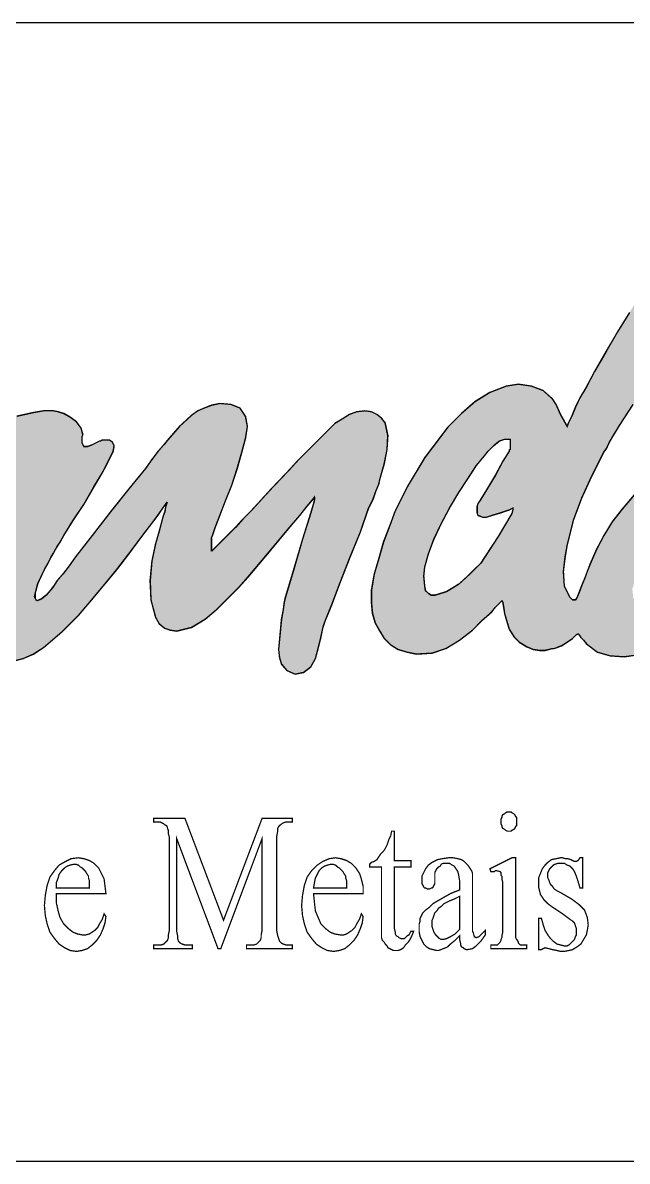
# Model space of a CAD drawing. Extents: x -15779 to -11579, y -7432 to -1492.
# Drawn here: x -14256.9 to -14058, y -6707.4 to -6332.4 of the extents above; entities that cross this region are included whole.
import ezdxf

# ---------------------------------------------------------------- set-up
doc = ezdxf.new("R2010")
doc.units = 0
doc.header["$LTSCALE"] = 40
doc.header["$MEASUREMENT"] = 0
doc.layers.get('0').update_dxf_attribs({"linetype": 'CONTINUOUS'})
doc.layers.add('CAMADA_1', color=7, linetype='CONTINUOUS')
doc.layers.add('FINA', color=7, linetype='CONTINUOUS')

msp = doc.modelspace()

# ---------------------------------------------------------------- hatches: boundary and pattern name
at = {"linetype": 'CONTINUOUS'}
h = msp.add_hatch(color=5, dxfattribs=at)
h.paths.add_polyline_path([(-13944.44, -6496.216), (-13938.091, -6490.472), (-13935.975, -6488.658), (-13933.254, -6486.844), (-13930.533, -6485.03), (-13928.719, -6484.123), (-13925.394, -6482.611), (-13921.765, -6481.1), (-13918.742, -6479.588), (-13917.231, -6478.681), (-13915.719, -6476.867), (-13914.208, -6473.844), (-13913.603, -6470.82), (-13913.905, -6468.1), (-13915.114, -6466.891), (-13916.928, -6466.286), (-13919.045, -6465.983), (-13921.161, -6466.286), (-13925.394, -6467.797), (-13928.417, -6469.007), (-13930.836, -6470.216), (-13933.859, -6471.727), (-13936.58, -6473.239), (-13938.998, -6475.053), (-13939.906, -6475.96), (-13940.51, -6476.565), (-13941.114, -6477.17), (-13941.417, -6477.472), (-13941.114, -6465.379), (-13941.114, -6465.077), (-13941.114, -6464.471), (-13941.114, -6464.169), (-13941.114, -6463.565), (-13941.719, -6461.449), (-13943.231, -6460.24), (-13945.347, -6459.634), (-13947.766, -6459.332), (-13948.672, -6459.332), (-13949.58, -6459.332), (-13950.486, -6459.332), (-13951.393, -6459.634), (-13952.301, -6460.542), (-13962.277, -6471.727), (-13972.556, -6482.913), (-13982.533, -6494.403), (-13992.812, -6505.89), (-13995.23, -6508.611), (-13995.944, -6509.39), (-14001.798, -6533.396), (-14000.672, -6532.495), (-13996.44, -6528.867), (-13993.719, -6526.146), (-13991.602, -6524.029), (-13988.882, -6520.704), (-13985.556, -6517.076), (-13982.231, -6513.448), (-13979.208, -6509.519), (-13976.486, -6506.495), (-13974.37, -6504.379), (-13973.463, -6503.17), (-13972.859, -6502.867), (-13972.254, -6502.262), (-13971.952, -6501.96), (-13971.649, -6501.96), (-13971.952, -6502.867), (-13972.859, -6504.984), (-13974.068, -6508.007), (-13975.277, -6511.332), (-13977.091, -6516.169), (-13979.208, -6523.123), (-13980.719, -6530.379), (-13981.323, -6536.425), (-13981.022, -6537.634), (-13980.114, -6538.542), (-13979.208, -6539.145), (-13977.696, -6539.751), (-13975.58, -6540.355), (-13973.161, -6540.658), (-13970.743, -6540.355), (-13968.323, -6539.751), (-13967.416, -6539.448), (-13967.115, -6539.145), (-13966.51, -6538.542), (-13966.207, -6537.937), (-13965.603, -6536.425), (-13964.998, -6534.309), (-13963.789, -6531.588), (-13962.882, -6528.565), (-13960.765, -6522.518), (-13958.65, -6517.379), (-13954.719, -6509.519), (-13949.882, -6502.565)])
h.paths.add_polyline_path([(-14005.207, -6506.193), (-14003.09, -6501.96), (-14000.672, -6496.82), (-13997.952, -6491.681), (-13995.533, -6486.844), (-13993.416, -6482.611), (-13991.905, -6479.588), (-13991.3, -6478.076), (-13990.998, -6475.658), (-13991.3, -6473.844), (-13992.51, -6472.634), (-13995.23, -6472.634), (-13996.742, -6472.937), (-13998.556, -6473.542), (-14000.067, -6473.844), (-14000.672, -6474.147), (-13999.463, -6466.891), (-13999.161, -6465.681), (-13999.463, -6464.169), (-14000.37, -6462.658), (-14001.579, -6461.449), (-14002.789, -6460.844), (-14004.905, -6460.24), (-14007.021, -6460.542), (-14009.137, -6460.844), (-14011.556, -6461.449), (-14013.37, -6461.751), (-14015.184, -6461.751), (-14016.998, -6461.751), (-14018.51, -6462.054), (-14025.765, -6464.471), (-14033.021, -6468.402), (-14039.672, -6472.937), (-14045.417, -6477.472), (-14052.974, -6484.727), (-14059.625, -6492.588), (-14062.951, -6496.82), (-14065.672, -6501.356), (-14068.091, -6505.89), (-14070.207, -6510.727), (-14071.114, -6513.146), (-14072.02, -6515.564), (-14072.928, -6517.681), (-14073.835, -6520.1), (-14074.44, -6521.612), (-14075.044, -6522.518), (-14075.951, -6522.518), (-14076.859, -6521.612), (-14078.672, -6517.983), (-14078.974, -6513.146), (-14078.369, -6508.309), (-14077.765, -6504.681), (-14075.649, -6496.216), (-14072.928, -6488.96), (-14069.603, -6481.704), (-14065.672, -6473.844), (-14064.765, -6472.634), (-14063.858, -6470.519), (-14062.347, -6468.1), (-14060.533, -6465.077), (-14055.998, -6458.123), (-14051.161, -6449.961), (-14039.974, -6432.123), (-14029.695, -6415.495), (-14029.393, -6415.193), (-14029.393, -6414.892), (-14029.393, -6414.588), (-14029.091, -6413.984), (-14029.393, -6411.868), (-14029.695, -6410.053), (-14030.904, -6408.542), (-14032.417, -6406.728), (-14034.23, -6405.519), (-14036.044, -6404.612), (-14037.858, -6404.612), (-14039.974, -6405.216), (-14043.3, -6407.635), (-14046.625, -6411.262), (-14046.928, -6411.868), (-14046.928, -6412.17), (-14047.231, -6412.775), (-14047.532, -6413.077), (-14048.137, -6413.682), (-14048.742, -6414.588), (-14049.346, -6415.193), (-14049.951, -6415.798), (-14050.556, -6416.705), (-14051.463, -6417.914), (-14052.37, -6419.728), (-14053.881, -6422.146), (-14057.207, -6427.891), (-14061.137, -6434.239), (-14065.067, -6440.891), (-14068.695, -6447.239), (-14071.416, -6452.379), (-14073.532, -6456.007), (-14075.044, -6459.03), (-14076.253, -6462.054), (-14077.463, -6464.471), (-14077.765, -6465.379), (-14078.369, -6464.169), (-14079.882, -6461.449), (-14081.393, -6458.123), (-14082.602, -6456.309), (-14085.626, -6453.588), (-14089.556, -6452.076), (-14093.789, -6451.472), (-14097.718, -6452.076), (-14103.16, -6454.193), (-14107.997, -6457.217), (-14112.533, -6461.146), (-14117.067, -6465.681), (-14124.625, -6475.658), (-14130.369, -6485.332), (-14132.184, -6488.96), (-14134.3, -6493.193), (-14136.114, -6498.03), (-14138.23, -6503.472), (-14139.741, -6508.913), (-14141.254, -6514.053), (-14142.16, -6519.192), (-14142.16, -6523.728), (-14141.858, -6527.052), (-14140.951, -6530.076), (-14139.439, -6532.797), (-14137.927, -6535.216), (-14135.811, -6537.332), (-14133.392, -6538.844), (-14130.369, -6539.751), (-14127.346, -6540.355), (-14122.207, -6540.053), (-14117.672, -6538.542), (-14113.137, -6535.82), (-14108.904, -6532.495), (-14105.881, -6529.472), (-14102.555, -6526.449), (-14101.346, -6524.937), (-14100.136, -6523.728), (-14099.532, -6523.123), (-14099.23, -6522.82), (-14098.927, -6523.425), (-14098.626, -6525.239), (-14098.323, -6527.052), (-14097.718, -6529.169), (-14096.812, -6532.192), (-14095.299, -6534.611), (-14093.486, -6536.425), (-14091.067, -6537.937), (-14088.951, -6538.844), (-14086.835, -6539.145), (-14085.021, -6539.145), (-14082.602, -6538.542), (-14081.997, -6538.542), (-14081.091, -6538.239), (-14080.486, -6537.937), (-14079.579, -6537.634), (-14077.765, -6536.425), (-14075.951, -6535.216), (-14074.742, -6534.006), (-14074.137, -6533.705), (-14073.835, -6534.006), (-14073.23, -6534.913), (-14072.323, -6535.82), (-14071.416, -6537.03), (-14067.789, -6539.751), (-14063.556, -6540.96), (-14059.021, -6541.262), (-14054.486, -6540.658), (-14045.417, -6537.332), (-14037.858, -6532.495), (-14036.347, -6531.285), (-14034.835, -6529.774), (-14033.626, -6528.262), (-14032.417, -6527.052), (-14030.602, -6524.937), (-14028.788, -6522.518), (-14027.278, -6520.1), (-14025.765, -6518.285), (-14025.161, -6517.681), (-14024.556, -6517.379), (-14024.254, -6517.076), (-14024.254, -6517.681), (-14024.556, -6520.1), (-14024.858, -6523.123), (-14025.161, -6526.146), (-14025.161, -6529.774), (-14024.254, -6533.402), (-14022.742, -6536.728), (-14020.324, -6539.448), (-14017.3, -6540.658), (-14014.277, -6540.658), (-14011.254, -6540.053), (-14008.533, -6538.542), (-14005.207, -6536.122), (-14001.798, -6533.396), (-13995.944, -6509.39), (-13998.556, -6512.239), (-14001.881, -6515.564), (-14004.905, -6518.285), (-14006.417, -6518.891), (-14007.323, -6519.192), (-14008.231, -6518.588), (-14008.835, -6517.076), (-14008.835, -6515.564), (-14008.231, -6513.448), (-14007.626, -6511.332), (-14006.719, -6509.519)])
h.paths.add_polyline_path([(-14026.672, -6497.123), (-14030.904, -6502.565), (-14036.347, -6508.913), (-14042.091, -6514.96), (-14048.137, -6520.1), (-14049.951, -6521.309), (-14052.067, -6522.518), (-14054.184, -6523.123), (-14055.998, -6521.914), (-14056.3, -6518.891), (-14055.09, -6515.262), (-14053.579, -6511.635), (-14052.37, -6509.519), (-14047.834, -6502.565), (-14042.997, -6496.82), (-14037.858, -6491.077), (-14031.812, -6484.727), (-14029.998, -6483.216), (-14027.881, -6481.402), (-14025.765, -6479.89), (-14023.649, -6478.984), (-14023.044, -6478.681), (-14022.742, -6478.681), (-14022.137, -6478.681), (-14021.834, -6478.984), (-14021.533, -6479.286), (-14020.928, -6480.495), (-14020.605, -6481.462), (-14020.928, -6485.332), (-14022.742, -6489.867), (-14024.858, -6493.797)], flags=16)
h.paths.add_polyline_path([(-14095.602, -6492.891), (-14095.904, -6494.1), (-14100.44, -6501.657), (-14106.183, -6510.425), (-14109.811, -6514.053), (-14113.439, -6517.379), (-14117.37, -6519.797), (-14121.299, -6521.006), (-14122.509, -6521.006), (-14123.416, -6520.402), (-14124.323, -6519.495), (-14124.625, -6517.983), (-14124.928, -6514.658), (-14124.625, -6511.635), (-14123.416, -6507.402), (-14121.602, -6502.565), (-14119.183, -6497.426), (-14116.462, -6492.286), (-14113.439, -6487.146), (-14110.416, -6482.611), (-14107.695, -6478.379), (-14104.974, -6475.053), (-14103.765, -6473.542), (-14101.95, -6471.727), (-14100.136, -6470.216), (-14098.323, -6469.611), (-14097.718, -6469.611), (-14097.113, -6469.611), (-14096.812, -6469.611), (-14096.509, -6469.611), (-14096.509, -6469.914), (-14096.509, -6470.519), (-14096.509, -6471.123), (-14096.509, -6472.03), (-14096.509, -6472.333), (-14096.509, -6472.937), (-14096.812, -6473.239), (-14096.812, -6473.542), (-14098.927, -6476.867), (-14101.346, -6481.402), (-14104.067, -6485.937), (-14106.486, -6489.867), (-14107.09, -6490.774), (-14107.392, -6491.681), (-14107.392, -6492.588), (-14107.392, -6493.797), (-14107.09, -6494.704), (-14106.183, -6495.006), (-14105.579, -6495.309), (-14104.369, -6495.309), (-14102.555, -6494.704), (-14099.532, -6493.797), (-14096.812, -6492.891), (-14095.602, -6492.286)], flags=16)
h = msp.add_hatch(color=5, dxfattribs=at)
h.paths.add_polyline_path([(-14227.113, -6473.542), (-14226.81, -6471.727), (-14227.415, -6470.519), (-14228.323, -6469.914), (-14230.741, -6469.914), (-14231.346, -6470.216), (-14231.647, -6470.216), (-14234.066, -6471.425), (-14235.578, -6472.03), (-14236.787, -6472.03), (-14237.392, -6470.82), (-14237.392, -6470.216), (-14237.392, -6469.611), (-14237.392, -6468.704), (-14237.089, -6468.1), (-14237.695, -6465.983), (-14239.206, -6463.867), (-14241.322, -6462.356), (-14243.438, -6461.146), (-14245.253, -6460.542), (-14246.765, -6460.24), (-14248.578, -6460.24), (-14250.09, -6460.24), (-14253.415, -6460.844), (-14258.858, -6462.054), (-14264.904, -6463.565), (-14270.648, -6464.774), (-14272.764, -6465.077), (-14275.485, -6465.681), (-14278.508, -6465.983), (-14281.229, -6465.983), (-14288.485, -6465.983), (-14296.042, -6465.983), (-14299.369, -6465.983), (-14302.089, -6465.983), (-14303.903, -6465.983), (-14304.508, -6465.983), (-14304.206, -6465.379), (-14303.601, -6463.565), (-14302.996, -6461.146), (-14301.787, -6458.728), (-14300.275, -6455.704), (-14297.857, -6450.867), (-14294.833, -6445.426), (-14292.113, -6440.588), (-14290.601, -6437.565), (-14288.787, -6434.239), (-14287.276, -6430.914), (-14285.764, -6427.588), (-14284.554, -6424.868), (-14284.554, -6422.752), (-14285.764, -6421.542), (-14288.485, -6420.635), (-14290.904, -6420.332), (-14295.136, -6420.332), (-14297.252, -6420.332), (-14299.369, -6420.332), (-14300.578, -6420.635), (-14301.485, -6420.635), (-14303.601, -6421.542), (-14305.112, -6423.355), (-14306.624, -6425.472), (-14308.135, -6428.495), (-14310.252, -6433.031), (-14312.973, -6438.774), (-14315.996, -6445.123), (-14318.717, -6451.472), (-14321.438, -6457.519), (-14323.554, -6462.356), (-14324.461, -6464.169), (-14325.066, -6465.681), (-14325.67, -6466.588), (-14325.67, -6466.891), (-14326.276, -6466.891), (-14327.787, -6466.891), (-14329.903, -6467.193), (-14332.624, -6467.193), (-14338.973, -6467.797), (-14345.019, -6468.1), (-14348.95, -6468.704), (-14354.693, -6469.611), (-14357.716, -6470.216), (-14360.438, -6470.82), (-14362.555, -6471.123), (-14363.764, -6471.727), (-14364.67, -6472.937), (-14364.972, -6475.053), (-14364.67, -6477.472), (-14364.368, -6479.588), (-14362.857, -6482.913), (-14361.043, -6486.844), (-14358.322, -6489.867), (-14355.299, -6491.681), (-14353.787, -6491.681), (-14353.182, -6491.379), (-14352.276, -6490.774), (-14349.554, -6488.356), (-14347.438, -6486.24), (-14345.926, -6485.03), (-14343.508, -6484.123), (-14341.392, -6483.821), (-14338.973, -6483.518), (-14336.857, -6483.518), (-14334.74, -6483.518), (-14333.786, -6484.155), (-14334.74, -6486.541), (-14335.949, -6489.263), (-14337.461, -6492.286), (-14340.786, -6499.844), (-14344.415, -6508.611), (-14346.229, -6513.146), (-14347.74, -6517.983), (-14348.647, -6519.797), (-14348.95, -6521.309), (-14349.554, -6522.518), (-14349.554, -6522.82), (-14351.066, -6521.309), (-14351.066, -6520.704), (-14351.368, -6520.402), (-14352.276, -6519.495), (-14353.787, -6518.285), (-14355.299, -6517.681), (-14356.81, -6518.285), (-14357.414, -6519.192), (-14358.019, -6520.402), (-14358.322, -6521.309), (-14358.322, -6522.216), (-14358.926, -6527.658), (-14359.229, -6534.006), (-14358.926, -6540.355), (-14358.019, -6545.192), (-14357.112, -6547.309), (-14355.601, -6548.518), (-14353.787, -6548.821), (-14351.368, -6548.821), (-14349.554, -6548.518), (-14348.042, -6547.913), (-14346.833, -6547.007), (-14345.623, -6545.495), (-14343.206, -6541.867), (-14340.786, -6538.239), (-14338.67, -6534.309), (-14336.555, -6530.379), (-14335.346, -6528.262), (-14334.136, -6525.541), (-14332.624, -6522.216), (-14330.81, -6518.588), (-14326.879, -6510.727), (-14322.95, -6502.262), (-14319.322, -6494.403), (-14316.299, -6488.054), (-14315.089, -6485.332), (-14314.183, -6483.518), (-14313.386, -6481.529), (-14309.95, -6481.1), (-14306.322, -6480.495), (-14302.089, -6479.89), (-14296.345, -6478.984), (-14291.508, -6478.681), (-14287.88, -6478.076), (-14286.671, -6478.076), (-14287.276, -6478.681), (-14288.485, -6480.193), (-14290.601, -6482.309), (-14293.322, -6485.03), (-14299.369, -6491.379), (-14305.112, -6497.728), (-14310.554, -6504.076), (-14314.485, -6510.425), (-14316.299, -6513.448), (-14317.508, -6516.774), (-14318.415, -6520.402), (-14318.717, -6524.332), (-14318.415, -6529.169), (-14316.903, -6533.705), (-14314.183, -6537.332), (-14310.252, -6539.751), (-14306.322, -6540.96), (-14302.089, -6541.262), (-14297.857, -6540.658), (-14293.624, -6539.145), (-14285.159, -6535.216), (-14277.903, -6530.076), (-14274.88, -6527.355), (-14272.16, -6524.635), (-14270.951, -6523.728), (-14270.043, -6522.82), (-14269.438, -6522.216), (-14269.136, -6521.914), (-14269.438, -6523.123), (-14270.043, -6526.146), (-14270.648, -6529.774), (-14271.252, -6533.099), (-14271.252, -6536.728), (-14270.043, -6539.751), (-14267.624, -6541.867), (-14263.997, -6542.774), (-14260.368, -6542.774), (-14256.741, -6541.867), (-14253.415, -6540.355), (-14250.09, -6538.239), (-14244.043, -6533.099), (-14238.601, -6527.658), (-14234.974, -6523.425), (-14230.439, -6517.983), (-14225.904, -6512.542), (-14221.973, -6507.402), (-14217.741, -6501.657), (-14213.811, -6496.518), (-14211.997, -6494.1), (-14210.788, -6492.286), (-14209.339, -6490.355), (-14209.88, -6491.983), (-14210.183, -6493.495), (-14210.788, -6495.309), (-14211.997, -6499.844), (-14213.206, -6504.076), (-14214.416, -6509.821), (-14215.02, -6516.169), (-14214.717, -6522.518), (-14213.206, -6528.262), (-14211.997, -6530.379), (-14210.183, -6531.89), (-14208.369, -6532.495), (-14206.252, -6532.797), (-14201.415, -6531.588), (-14196.88, -6528.867), (-14193.253, -6525.843), (-14189.323, -6521.914), (-14185.695, -6518.285), (-14182.671, -6514.96), (-14176.323, -6507.402), (-14169.067, -6498.634), (-14165.741, -6494.704), (-14163.322, -6491.681), (-14161.508, -6489.564), (-14160.904, -6488.658), (-14160.904, -6489.564), (-14161.207, -6490.774), (-14162.113, -6493.797), (-14163.322, -6497.728), (-14164.834, -6502.565), (-14167.858, -6512.844), (-14170.578, -6521.914), (-14170.881, -6523.425), (-14171.183, -6525.843), (-14171.788, -6528.867), (-14172.09, -6532.192), (-14172.392, -6535.519), (-14172.694, -6538.844), (-14172.392, -6541.565), (-14171.788, -6543.681), (-14169.974, -6545.798), (-14167.253, -6547.007), (-14164.532, -6546.402), (-14162.113, -6544.588), (-14160.601, -6541.867), (-14159.695, -6538.542), (-14158.788, -6534.913), (-14158.184, -6531.89), (-14157.881, -6530.983), (-14157.276, -6529.169), (-14156.369, -6527.052), (-14155.16, -6524.029), (-14152.439, -6516.774), (-14149.114, -6508.309), (-14145.788, -6500.146), (-14143.068, -6492.286), (-14141.555, -6489.263), (-14140.648, -6486.541), (-14139.741, -6484.426), (-14139.439, -6482.913), (-14137.927, -6477.774), (-14137.021, -6472.937), (-14136.718, -6468.402), (-14137.625, -6464.169), (-14138.835, -6462.658), (-14140.346, -6461.449), (-14142.16, -6460.542), (-14144.277, -6460.24), (-14146.997, -6460.542), (-14149.416, -6461.449), (-14151.834, -6462.96), (-14154.253, -6464.471), (-14155.16, -6465.379), (-14156.974, -6467.193), (-14159.09, -6469.31), (-14161.207, -6471.425), (-14166.044, -6476.263), (-14169.369, -6479.89), (-14175.114, -6485.937), (-14181.462, -6492.891), (-14184.485, -6495.914), (-14186.904, -6498.634), (-14189.323, -6501.053), (-14190.834, -6502.565), (-14192.346, -6504.076), (-14193.555, -6505.286), (-14194.764, -6506.496), (-14194.764, -6503.17), (-14194.764, -6502.565), (-14194.764, -6502.262), (-14194.764, -6501.96), (-14194.462, -6501.356), (-14193.555, -6498.634), (-14192.044, -6494.704), (-14190.23, -6489.867), (-14188.113, -6484.727), (-14186.299, -6479.286), (-14184.788, -6473.844), (-14183.579, -6469.31), (-14182.974, -6465.379), (-14183.579, -6462.054), (-14185.393, -6459.332), (-14188.416, -6458.123), (-14192.044, -6457.821), (-14194.764, -6458.426), (-14197.183, -6459.332), (-14199.299, -6460.24), (-14201.415, -6461.751), (-14205.346, -6465.379), (-14209.276, -6469.914), (-14210.485, -6471.425), (-14212.299, -6473.542), (-14214.416, -6476.263), (-14216.532, -6479.286), (-14221.973, -6485.937), (-14228.02, -6493.495), (-14234.066, -6501.356), (-14239.509, -6508.309), (-14241.624, -6511.332), (-14243.741, -6514.053), (-14245.555, -6516.169), (-14247.17, -6518.591), (-14249.182, -6521.006), (-14250.694, -6522.216), (-14252.331, -6522.871), (-14253.078, -6521.381), (-14251.904, -6517.076), (-14249.788, -6512.542), (-14248.578, -6510.425), (-14247.671, -6508.611), (-14246.766, -6507.102), (-14246.159, -6505.89), (-14245.555, -6504.984), (-14244.648, -6503.472), (-14243.438, -6501.356), (-14240.415, -6496.518), (-14236.787, -6491.077), (-14233.462, -6485.332), (-14230.439, -6480.193), (-14228.323, -6475.96)])
h.paths.add_polyline_path([(-14283.95, -6495.611), (-14277.601, -6489.263), (-14269.438, -6482.309), (-14268.229, -6481.704), (-14267.322, -6481.1), (-14266.113, -6480.797), (-14264.904, -6480.495), (-14262.504, -6480.015), (-14261.275, -6481.855), (-14261.275, -6484.727), (-14261.881, -6487.146), (-14263.09, -6489.867), (-14264.601, -6492.588), (-14267.624, -6497.426), (-14269.741, -6500.751), (-14273.974, -6506.495), (-14279.415, -6512.844), (-14285.764, -6518.588), (-14292.113, -6522.518), (-14294.229, -6523.123), (-14296.345, -6523.425), (-14297.857, -6522.82), (-14298.764, -6521.006), (-14298.764, -6518.588), (-14298.159, -6516.472), (-14296.95, -6514.053), (-14295.438, -6511.635), (-14289.694, -6502.867)], flags=16)

# ---------------------------------------------------------------- linework, layer by layer
at = {"color": 5, "linetype": 'CONTINUOUS'}
for points in [[(-14057.207, -6427.891), (-14061.137, -6434.239), (-14065.067, -6440.891), (-14068.695, -6447.239), (-14071.416, -6452.379), (-14073.532, -6456.007), (-14075.044, -6459.03), (-14076.253, -6462.054), (-14077.463, -6464.471), (-14077.765, -6465.379), (-14078.369, -6464.169), (-14079.882, -6461.449), (-14081.393, -6458.123), (-14082.602, -6456.309), (-14085.626, -6453.588), (-14089.556, -6452.076), (-14093.789, -6451.472), (-14097.718, -6452.076), (-14103.16, -6454.193), (-14107.997, -6457.217), (-14112.533, -6461.146), (-14117.067, -6465.681), (-14124.625, -6475.658), (-14130.369, -6485.332), (-14132.184, -6488.96), (-14134.3, -6493.193), (-14136.114, -6498.03), (-14138.23, -6503.472), (-14139.741, -6508.913), (-14141.254, -6514.053), (-14142.16, -6519.192), (-14142.16, -6523.728), (-14141.858, -6527.052), (-14140.951, -6530.076), (-14139.439, -6532.797), (-14137.927, -6535.216), (-14135.811, -6537.332), (-14133.392, -6538.844), (-14130.369, -6539.751), (-14127.346, -6540.355), (-14122.207, -6540.053), (-14117.672, -6538.542), (-14113.137, -6535.82), (-14108.904, -6532.495), (-14105.881, -6529.472), (-14102.555, -6526.449), (-14101.346, -6524.937), (-14100.136, -6523.728), (-14099.532, -6523.123), (-14099.23, -6522.82), (-14098.927, -6523.425), (-14098.626, -6525.239), (-14098.323, -6527.052), (-14097.718, -6529.169), (-14096.812, -6532.192), (-14095.299, -6534.611), (-14093.486, -6536.425), (-14091.067, -6537.937), (-14088.951, -6538.844), (-14086.835, -6539.145), (-14085.021, -6539.145), (-14082.602, -6538.542), (-14081.997, -6538.542), (-14081.091, -6538.239), (-14080.486, -6537.937), (-14079.579, -6537.634), (-14077.765, -6536.425), (-14075.951, -6535.216), (-14074.742, -6534.006), (-14074.137, -6533.705), (-14073.835, -6534.006), (-14073.23, -6534.913), (-14072.323, -6535.82), (-14071.416, -6537.03), (-14067.789, -6539.751), (-14063.556, -6540.96), (-14059.021, -6541.262), (-14054.486, -6540.658)], [(-14260.368, -6542.774), (-14256.741, -6541.867), (-14253.415, -6540.355), (-14250.09, -6538.239), (-14244.043, -6533.099), (-14238.601, -6527.658), (-14234.974, -6523.425), (-14230.439, -6517.983), (-14225.904, -6512.542), (-14221.973, -6507.402), (-14217.741, -6501.657), (-14213.811, -6496.518), (-14211.997, -6494.1), (-14210.788, -6492.286), (-14209.339, -6490.355), (-14209.88, -6491.983), (-14210.183, -6493.495), (-14210.788, -6495.309), (-14211.997, -6499.844), (-14213.206, -6504.076), (-14214.416, -6509.821), (-14215.02, -6516.169), (-14214.717, -6522.518), (-14213.206, -6528.262), (-14211.997, -6530.379), (-14210.183, -6531.89), (-14208.369, -6532.495), (-14206.252, -6532.797), (-14201.415, -6531.588), (-14196.88, -6528.867), (-14193.253, -6525.843), (-14189.323, -6521.914), (-14185.695, -6518.285), (-14182.671, -6514.96), (-14176.323, -6507.402), (-14169.067, -6498.634), (-14165.741, -6494.704), (-14163.322, -6491.681), (-14161.508, -6489.564), (-14160.904, -6488.658), (-14160.904, -6489.564), (-14161.207, -6490.774), (-14162.113, -6493.797), (-14163.322, -6497.728), (-14164.834, -6502.565), (-14167.858, -6512.844), (-14170.578, -6521.914), (-14170.881, -6523.425), (-14171.183, -6525.843), (-14171.788, -6528.867), (-14172.09, -6532.192), (-14172.392, -6535.519), (-14172.694, -6538.844), (-14172.392, -6541.565), (-14171.788, -6543.681), (-14169.974, -6545.798), (-14167.253, -6547.007), (-14164.532, -6546.402), (-14162.113, -6544.588), (-14160.601, -6541.867), (-14159.695, -6538.542), (-14158.788, -6534.913), (-14158.184, -6531.89), (-14157.881, -6530.983), (-14157.276, -6529.169), (-14156.369, -6527.052), (-14155.16, -6524.029), (-14152.439, -6516.774), (-14149.114, -6508.309), (-14145.788, -6500.146), (-14143.068, -6492.286), (-14141.555, -6489.263), (-14140.648, -6486.541), (-14139.741, -6484.426), (-14139.439, -6482.913), (-14137.927, -6477.774), (-14137.021, -6472.937), (-14136.718, -6468.402), (-14137.625, -6464.169), (-14138.835, -6462.658), (-14140.346, -6461.449), (-14142.16, -6460.542), (-14144.277, -6460.24), (-14146.997, -6460.542), (-14149.416, -6461.449), (-14151.834, -6462.96), (-14154.253, -6464.471), (-14155.16, -6465.379), (-14156.974, -6467.193), (-14159.09, -6469.31), (-14161.207, -6471.425), (-14166.044, -6476.263), (-14169.369, -6479.89), (-14175.114, -6485.937), (-14181.462, -6492.891), (-14184.485, -6495.914), (-14186.904, -6498.634), (-14189.323, -6501.053), (-14190.834, -6502.565), (-14192.346, -6504.076), (-14193.555, -6505.286), (-14194.764, -6506.496), (-14194.764, -6503.17), (-14194.764, -6502.565), (-14194.764, -6502.262), (-14194.764, -6501.96), (-14194.462, -6501.356), (-14193.555, -6498.634), (-14192.044, -6494.704), (-14190.23, -6489.867), (-14188.113, -6484.727), (-14186.299, -6479.286), (-14184.788, -6473.844), (-14183.579, -6469.31), (-14182.974, -6465.379), (-14183.579, -6462.054), (-14185.393, -6459.332), (-14188.416, -6458.123), (-14192.044, -6457.821), (-14194.764, -6458.426), (-14197.183, -6459.332), (-14199.299, -6460.24), (-14201.415, -6461.751), (-14205.346, -6465.379), (-14209.276, -6469.914), (-14210.485, -6471.425), (-14212.299, -6473.542), (-14214.416, -6476.263), (-14216.532, -6479.286), (-14221.973, -6485.937), (-14228.02, -6493.495), (-14234.066, -6501.356), (-14239.509, -6508.309), (-14241.624, -6511.332), (-14243.741, -6514.053), (-14245.555, -6516.169), (-14247.17, -6518.591), (-14249.182, -6521.006), (-14250.694, -6522.216), (-14252.331, -6522.871), (-14253.078, -6521.381), (-14251.904, -6517.076), (-14249.788, -6512.542), (-14248.578, -6510.425), (-14247.671, -6508.611), (-14246.766, -6507.102), (-14246.159, -6505.89), (-14245.555, -6504.984), (-14244.648, -6503.472), (-14243.438, -6501.356), (-14240.415, -6496.518), (-14236.787, -6491.077), (-14233.462, -6485.332), (-14230.439, -6480.193), (-14228.323, -6475.96), (-14227.113, -6473.542), (-14226.81, -6471.727), (-14227.415, -6470.519), (-14228.323, -6469.914), (-14230.741, -6469.914), (-14231.346, -6470.216), (-14231.647, -6470.216), (-14234.066, -6471.425), (-14235.578, -6472.03), (-14236.787, -6472.03), (-14237.392, -6470.82), (-14237.392, -6470.216), (-14237.392, -6469.611), (-14237.392, -6468.704), (-14237.089, -6468.1), (-14237.695, -6465.983), (-14239.206, -6463.867), (-14241.322, -6462.356), (-14243.438, -6461.146), (-14245.253, -6460.542), (-14246.765, -6460.24), (-14248.578, -6460.24), (-14250.09, -6460.24), (-14253.415, -6460.844), (-14258.858, -6462.054)], [(-14052.974, -6484.727), (-14059.625, -6492.588), (-14062.951, -6496.82), (-14065.672, -6501.356), (-14068.091, -6505.89), (-14070.207, -6510.727), (-14071.114, -6513.146), (-14072.02, -6515.564), (-14072.928, -6517.681), (-14073.835, -6520.1), (-14074.44, -6521.612), (-14075.044, -6522.518), (-14075.951, -6522.518), (-14076.859, -6521.612), (-14078.672, -6517.983), (-14078.974, -6513.146), (-14078.369, -6508.309), (-14077.765, -6504.681), (-14075.649, -6496.216), (-14072.928, -6488.96), (-14069.603, -6481.704), (-14065.672, -6473.844), (-14064.765, -6472.634), (-14063.858, -6470.519), (-14062.347, -6468.1), (-14060.533, -6465.077), (-14055.998, -6458.123)]]:
    msp.add_lwpolyline(points, dxfattribs=at)
msp.add_lwpolyline([(-14095.602, -6492.891), (-14095.904, -6494.1), (-14100.44, -6501.657), (-14106.183, -6510.425), (-14109.811, -6514.053), (-14113.439, -6517.379), (-14117.37, -6519.797), (-14121.299, -6521.006), (-14122.509, -6521.006), (-14123.416, -6520.402), (-14124.323, -6519.495), (-14124.625, -6517.983), (-14124.928, -6514.658), (-14124.625, -6511.635), (-14123.416, -6507.402), (-14121.602, -6502.565), (-14119.183, -6497.426), (-14116.462, -6492.286), (-14113.439, -6487.146), (-14110.416, -6482.611), (-14107.695, -6478.379), (-14104.974, -6475.053), (-14103.765, -6473.542), (-14101.95, -6471.727), (-14100.136, -6470.216), (-14098.323, -6469.611), (-14097.718, -6469.611), (-14097.113, -6469.611), (-14096.812, -6469.611), (-14096.509, -6469.611), (-14096.509, -6469.914), (-14096.509, -6470.519), (-14096.509, -6471.123), (-14096.509, -6472.03), (-14096.509, -6472.333), (-14096.509, -6472.937), (-14096.812, -6473.239), (-14096.812, -6473.542), (-14098.927, -6476.867), (-14101.346, -6481.402), (-14104.067, -6485.937), (-14106.486, -6489.867), (-14107.09, -6490.774), (-14107.392, -6491.681), (-14107.392, -6492.588), (-14107.392, -6493.797), (-14107.09, -6494.704), (-14106.183, -6495.006), (-14105.579, -6495.309), (-14104.369, -6495.309), (-14102.555, -6494.704), (-14099.532, -6493.797), (-14096.812, -6492.891), (-14095.602, -6492.286)], close=True, dxfattribs=at)
at = {"layer": 'CAMADA_1', "color": 5, "linetype": 'CONTINUOUS', "const_width": 0.42}
for points in [[(-14057.207, -6427.891), (-14061.137, -6434.239), (-14065.067, -6440.891), (-14068.695, -6447.239), (-14071.416, -6452.379), (-14073.532, -6456.007), (-14075.044, -6459.03), (-14076.253, -6462.054), (-14077.463, -6464.471), (-14077.765, -6465.379), (-14078.369, -6464.169), (-14079.882, -6461.449), (-14081.393, -6458.123), (-14082.602, -6456.309), (-14085.626, -6453.588), (-14089.556, -6452.076), (-14093.789, -6451.472), (-14097.718, -6452.076), (-14103.16, -6454.193), (-14107.997, -6457.217), (-14112.533, -6461.146), (-14117.067, -6465.681), (-14124.625, -6475.658), (-14130.369, -6485.332), (-14132.184, -6488.96), (-14134.3, -6493.193), (-14136.114, -6498.03), (-14138.23, -6503.472), (-14139.741, -6508.913), (-14141.254, -6514.053), (-14142.16, -6519.192), (-14142.16, -6523.728), (-14141.858, -6527.052), (-14140.951, -6530.076), (-14139.439, -6532.797), (-14137.927, -6535.216), (-14135.811, -6537.332), (-14133.392, -6538.844), (-14130.369, -6539.751), (-14127.346, -6540.355), (-14122.207, -6540.053), (-14117.672, -6538.542), (-14113.137, -6535.82), (-14108.904, -6532.495), (-14105.881, -6529.472), (-14102.555, -6526.449), (-14101.346, -6524.937), (-14100.136, -6523.728), (-14099.532, -6523.123), (-14099.23, -6522.82), (-14098.927, -6523.425), (-14098.626, -6525.239), (-14098.323, -6527.052), (-14097.718, -6529.169), (-14096.812, -6532.192), (-14095.299, -6534.611), (-14093.486, -6536.425), (-14091.067, -6537.937), (-14088.951, -6538.844), (-14086.835, -6539.145), (-14085.021, -6539.145), (-14082.602, -6538.542), (-14081.997, -6538.542), (-14081.091, -6538.239), (-14080.486, -6537.937), (-14079.579, -6537.634), (-14077.765, -6536.425), (-14075.951, -6535.216), (-14074.742, -6534.006), (-14074.137, -6533.705), (-14073.835, -6534.006), (-14073.23, -6534.913), (-14072.323, -6535.82), (-14071.416, -6537.03), (-14067.789, -6539.751), (-14063.556, -6540.96), (-14059.021, -6541.262), (-14054.486, -6540.658)], [(-14260.368, -6542.774), (-14256.741, -6541.867), (-14253.415, -6540.355), (-14250.09, -6538.239), (-14244.043, -6533.099), (-14238.601, -6527.658), (-14234.974, -6523.425), (-14230.439, -6517.983), (-14225.904, -6512.542), (-14221.973, -6507.402), (-14217.741, -6501.657), (-14213.811, -6496.518), (-14211.997, -6494.1), (-14210.788, -6492.286), (-14209.88, -6491.077), (-14209.579, -6490.774), (-14209.579, -6491.077), (-14209.88, -6491.983), (-14210.183, -6493.495), (-14210.788, -6495.309), (-14211.997, -6499.844), (-14213.206, -6504.076), (-14214.416, -6509.821), (-14215.02, -6516.169), (-14214.717, -6522.518), (-14213.206, -6528.262), (-14211.997, -6530.379), (-14210.183, -6531.89), (-14208.369, -6532.495), (-14206.252, -6532.797), (-14201.415, -6531.588), (-14196.88, -6528.867), (-14193.253, -6525.843), (-14189.323, -6521.914), (-14185.695, -6518.285), (-14182.671, -6514.96), (-14176.323, -6507.402), (-14169.067, -6498.634), (-14165.741, -6494.704), (-14163.322, -6491.681), (-14161.508, -6489.564), (-14160.904, -6488.658), (-14160.904, -6489.564), (-14161.207, -6490.774), (-14162.113, -6493.797), (-14163.322, -6497.728), (-14164.834, -6502.565), (-14167.858, -6512.844), (-14170.578, -6521.914), (-14170.881, -6523.425), (-14171.183, -6525.843), (-14171.788, -6528.867), (-14172.09, -6532.192), (-14172.392, -6535.519), (-14172.694, -6538.844), (-14172.392, -6541.565), (-14171.788, -6543.681), (-14169.974, -6545.798), (-14167.253, -6547.007), (-14164.532, -6546.402), (-14162.113, -6544.588), (-14160.601, -6541.867), (-14159.695, -6538.542), (-14158.788, -6534.913), (-14158.184, -6531.89), (-14157.881, -6530.983), (-14157.276, -6529.169), (-14156.369, -6527.052), (-14155.16, -6524.029), (-14152.439, -6516.774), (-14149.114, -6508.309), (-14145.788, -6500.146), (-14143.068, -6492.286), (-14141.555, -6489.263), (-14140.648, -6486.541), (-14139.741, -6484.426), (-14139.439, -6482.913), (-14137.927, -6477.774), (-14137.021, -6472.937), (-14136.718, -6468.402), (-14137.625, -6464.169), (-14138.835, -6462.658), (-14140.346, -6461.449), (-14142.16, -6460.542), (-14144.277, -6460.24), (-14146.997, -6460.542), (-14149.416, -6461.449), (-14151.834, -6462.96), (-14154.253, -6464.471), (-14155.16, -6465.379), (-14156.974, -6467.193), (-14159.09, -6469.31), (-14161.207, -6471.425), (-14166.044, -6476.263), (-14169.369, -6479.89), (-14175.114, -6485.937), (-14181.462, -6492.891), (-14184.485, -6495.914), (-14186.904, -6498.634), (-14189.323, -6501.053), (-14190.834, -6502.565), (-14192.346, -6504.076), (-14193.555, -6505.286), (-14194.462, -6506.193), (-14194.764, -6506.495)], [(-14194.764, -6506.495), (-14194.764, -6503.17), (-14194.764, -6502.565), (-14194.764, -6502.262), (-14194.764, -6501.96), (-14194.462, -6501.356), (-14193.555, -6498.634), (-14192.044, -6494.704), (-14190.23, -6489.867), (-14188.113, -6484.727), (-14186.299, -6479.286), (-14184.788, -6473.844), (-14183.579, -6469.31), (-14182.974, -6465.379), (-14183.579, -6462.054), (-14185.393, -6459.332), (-14188.416, -6458.123), (-14192.044, -6457.821), (-14194.764, -6458.426), (-14197.183, -6459.332), (-14199.299, -6460.24), (-14201.415, -6461.751), (-14205.346, -6465.379), (-14209.276, -6469.914), (-14210.485, -6471.425), (-14212.299, -6473.542), (-14214.416, -6476.263), (-14216.532, -6479.286), (-14221.973, -6485.937), (-14228.02, -6493.495), (-14234.066, -6501.356), (-14239.509, -6508.309), (-14241.624, -6511.332), (-14243.741, -6514.053), (-14245.555, -6516.169), (-14246.765, -6517.983), (-14247.671, -6519.192), (-14249.182, -6521.006), (-14250.694, -6522.216), (-14252.205, -6522.82), (-14252.508, -6522.518), (-14252.811, -6521.914), (-14252.811, -6521.309), (-14252.811, -6520.402), (-14251.904, -6517.076), (-14249.788, -6512.542), (-14248.578, -6510.425), (-14247.671, -6508.611), (-14246.765, -6507.099), (-14246.462, -6506.495), (-14246.159, -6505.89), (-14245.555, -6504.984), (-14244.648, -6503.472), (-14243.438, -6501.356), (-14240.415, -6496.518), (-14236.787, -6491.077), (-14233.462, -6485.332), (-14230.439, -6480.193), (-14228.323, -6475.96), (-14227.113, -6473.542), (-14226.81, -6471.727), (-14227.415, -6470.519), (-14228.323, -6469.914), (-14230.439, -6469.914), (-14230.741, -6469.914), (-14231.346, -6470.216), (-14231.648, -6470.216), (-14232.252, -6470.519), (-14234.066, -6471.425), (-14235.578, -6472.03), (-14236.787, -6472.03), (-14237.392, -6470.82), (-14237.392, -6470.216), (-14237.392, -6469.611), (-14237.392, -6468.704), (-14237.089, -6468.1), (-14237.695, -6465.983), (-14239.206, -6463.867), (-14241.322, -6462.356), (-14243.438, -6461.146), (-14245.253, -6460.542), (-14246.765, -6460.24), (-14248.578, -6460.24), (-14250.09, -6460.24), (-14253.415, -6460.844), (-14258.858, -6462.054)], [(-14052.974, -6484.727), (-14059.625, -6492.588), (-14062.951, -6496.82), (-14065.672, -6501.356), (-14068.091, -6505.89), (-14070.207, -6510.727), (-14071.114, -6513.146), (-14072.02, -6515.564), (-14072.928, -6517.681), (-14073.835, -6520.1), (-14074.44, -6521.612), (-14075.044, -6522.518), (-14075.951, -6522.518), (-14076.859, -6521.612), (-14078.672, -6517.983), (-14078.974, -6513.146), (-14078.369, -6508.309), (-14077.765, -6504.681), (-14075.649, -6496.216), (-14072.928, -6488.96), (-14069.603, -6481.704), (-14065.672, -6473.844), (-14064.765, -6472.634), (-14063.858, -6470.519), (-14062.347, -6468.1), (-14060.533, -6465.077), (-14055.998, -6458.123)], [(-14095.602, -6492.286), (-14095.602, -6492.891), (-14095.904, -6494.1), (-14100.44, -6501.657), (-14106.183, -6510.425), (-14109.811, -6514.053), (-14113.439, -6517.379), (-14117.37, -6519.797), (-14121.299, -6521.006), (-14122.509, -6521.006), (-14123.416, -6520.402), (-14124.323, -6519.495), (-14124.625, -6517.983), (-14124.928, -6514.658), (-14124.625, -6511.635), (-14123.416, -6507.402), (-14121.602, -6502.565), (-14119.183, -6497.426), (-14116.462, -6492.286), (-14113.439, -6487.146), (-14110.416, -6482.611), (-14107.695, -6478.379), (-14104.974, -6475.053), (-14103.765, -6473.542), (-14101.95, -6471.727), (-14100.136, -6470.216), (-14098.323, -6469.611), (-14097.718, -6469.611), (-14097.113, -6469.611), (-14096.812, -6469.611), (-14096.509, -6469.611), (-14096.509, -6469.914), (-14096.509, -6470.519), (-14096.509, -6471.123), (-14096.509, -6472.03), (-14096.509, -6472.333), (-14096.509, -6472.937), (-14096.812, -6473.239), (-14096.812, -6473.542), (-14098.927, -6476.867), (-14101.346, -6481.402), (-14104.067, -6485.937), (-14106.486, -6489.867), (-14107.09, -6490.774), (-14107.392, -6491.681), (-14107.392, -6492.588), (-14107.392, -6493.797), (-14107.09, -6494.704), (-14106.183, -6495.006), (-14105.579, -6495.309), (-14104.369, -6495.309), (-14102.555, -6494.704), (-14099.532, -6493.797), (-14096.812, -6492.891), (-14095.602, -6492.286)]]:
    msp.add_lwpolyline(points, dxfattribs=at)
at = {"layer": 'FINA'}
for p, q in [((-11678.537, -6332.424), (-15422.537, -6332.424)), ((-15422.537, -6707.424), (-11678.537, -6707.424))]:
    msp.add_line(p, q, dxfattribs=at)
at = {"layer": 'FINA', "const_width": 0.42}
for points in [[(-14096.812, -6592.355), (-14097.416, -6592.355), (-14098.021, -6592.657), (-14098.323, -6592.96), (-14098.927, -6593.262), (-14099.23, -6593.867), (-14099.23, -6594.169), (-14099.532, -6594.773), (-14099.532, -6595.681), (-14099.532, -6596.285), (-14099.23, -6596.89), (-14099.23, -6597.192), (-14098.927, -6597.797), (-14098.323, -6598.099), (-14098.021, -6598.402), (-14097.416, -6598.704), (-14096.812, -6598.704), (-14096.207, -6598.704), (-14095.904, -6598.402), (-14095.3, -6598.099), (-14094.998, -6597.797), (-14094.695, -6597.192), (-14094.393, -6596.89), (-14094.393, -6596.285), (-14094.393, -6595.681), (-14094.393, -6594.773), (-14094.393, -6594.169), (-14094.695, -6593.867), (-14094.998, -6593.262), (-14095.3, -6592.96), (-14095.904, -6592.657), (-14096.207, -6592.355), (-14096.812, -6592.355)], [(-14192.648, -6637.401), (-14191.741, -6637.401), (-14178.137, -6601.123), (-14178.137, -6629.843), (-14178.137, -6631.355), (-14178.439, -6632.866), (-14178.439, -6633.773), (-14178.741, -6634.681), (-14179.346, -6635.285), (-14179.95, -6635.89), (-14180.857, -6636.192), (-14182.067, -6636.192), (-14183.276, -6636.192), (-14183.276, -6637.401), (-14168.16, -6637.401), (-14168.16, -6636.192), (-14169.369, -6636.192), (-14170.276, -6636.192), (-14171.183, -6635.89), (-14171.788, -6635.587), (-14172.392, -6634.983), (-14172.694, -6634.076), (-14172.997, -6633.169), (-14173.3, -6631.657), (-14173.3, -6629.843), (-14173.3, -6602.029), (-14173.3, -6600.216), (-14172.997, -6598.704), (-14172.997, -6597.797), (-14172.694, -6597.192), (-14172.09, -6596.588), (-14171.183, -6595.983), (-14170.276, -6595.681), (-14169.369, -6595.681), (-14168.16, -6595.681), (-14168.16, -6594.471), (-14178.137, -6594.471), (-14190.834, -6628.029), (-14203.532, -6594.471), (-14213.811, -6594.471), (-14213.811, -6595.681), (-14212.602, -6595.681), (-14211.694, -6595.681), (-14211.09, -6595.983), (-14210.485, -6596.285), (-14210.183, -6596.588), (-14209.578, -6596.89), (-14209.276, -6597.494), (-14209.276, -6597.797), (-14208.973, -6598.402), (-14208.973, -6599.611), (-14208.671, -6600.518), (-14208.671, -6602.029), (-14208.671, -6629.843), (-14208.671, -6631.355), (-14208.973, -6632.866), (-14208.973, -6633.773), (-14209.276, -6634.681), (-14209.88, -6635.285), (-14210.485, -6635.89), (-14211.392, -6636.192), (-14212.299, -6636.192), (-14213.811, -6636.192), (-14213.811, -6637.401), (-14201.113, -6637.401), (-14201.113, -6636.192), (-14202.625, -6636.192), (-14203.532, -6636.192), (-14204.439, -6635.89), (-14205.043, -6635.587), (-14205.648, -6634.983), (-14205.95, -6634.076), (-14205.95, -6633.169), (-14206.253, -6631.657), (-14206.253, -6629.843), (-14206.253, -6601.123), (-14192.648, -6637.401)], [(-14134.602, -6598.704), (-14135.509, -6598.704), (-14135.811, -6600.216), (-14136.416, -6601.425), (-14136.718, -6602.331), (-14137.02, -6603.239), (-14137.625, -6604.448), (-14138.23, -6605.355), (-14139.137, -6606.262), (-14139.742, -6607.169), (-14140.346, -6608.076), (-14141.253, -6608.681), (-14142.16, -6608.983), (-14142.765, -6609.588), (-14142.765, -6610.494), (-14138.835, -6610.494), (-14138.835, -6630.146), (-14138.835, -6631.657), (-14138.835, -6632.866), (-14138.835, -6633.773), (-14138.532, -6634.681), (-14137.927, -6635.285), (-14137.625, -6635.89), (-14137.02, -6636.494), (-14136.718, -6637.099), (-14136.113, -6637.401), (-14135.509, -6637.704), (-14134.904, -6638.006), (-14134.3, -6638.006), (-14133.392, -6638.006), (-14132.486, -6637.704), (-14131.579, -6637.099), (-14130.974, -6636.192), (-14130.067, -6635.285), (-14129.463, -6634.378), (-14128.857, -6633.169), (-14128.253, -6631.657), (-14129.16, -6631.657), (-14129.463, -6632.261), (-14129.765, -6632.866), (-14130.369, -6633.169), (-14130.672, -6633.471), (-14130.974, -6633.773), (-14131.277, -6634.076), (-14131.881, -6634.076), (-14132.183, -6634.076), (-14132.486, -6634.076), (-14133.09, -6633.773), (-14133.392, -6633.471), (-14133.997, -6633.169), (-14134.3, -6632.564), (-14134.3, -6631.959), (-14134.602, -6630.75), (-14134.602, -6629.541), (-14134.602, -6610.494), (-14129.16, -6610.494), (-14129.16, -6608.378), (-14134.602, -6608.378), (-14134.602, -6598.704)], [(-14245.857, -6619.262), (-14229.532, -6619.262), (-14229.834, -6616.843), (-14230.137, -6614.424), (-14231.043, -6612.611), (-14231.95, -6610.797), (-14233.462, -6609.285), (-14234.974, -6608.378), (-14236.787, -6607.774), (-14238.601, -6607.471), (-14241.02, -6607.774), (-14242.834, -6608.681), (-14244.95, -6609.89), (-14246.462, -6611.704), (-14247.973, -6613.82), (-14248.88, -6616.541), (-14249.485, -6619.866), (-14249.787, -6623.192), (-14249.485, -6626.518), (-14248.88, -6629.238), (-14247.973, -6631.959), (-14246.462, -6634.076), (-14244.95, -6635.89), (-14243.136, -6637.099), (-14241.322, -6638.006), (-14239.206, -6638.308), (-14237.392, -6638.006), (-14235.578, -6637.401), (-14234.066, -6636.192), (-14232.555, -6634.681), (-14231.346, -6632.866), (-14230.439, -6630.75), (-14229.834, -6628.936), (-14229.532, -6626.82), (-14230.137, -6625.913), (-14230.741, -6627.727), (-14231.648, -6629.238), (-14232.252, -6630.448), (-14233.16, -6631.355), (-14234.066, -6631.959), (-14234.974, -6632.564), (-14236.183, -6632.866), (-14237.392, -6632.866), (-14238.904, -6632.564), (-14240.415, -6631.959), (-14241.927, -6630.75), (-14243.439, -6629.238), (-14244.648, -6627.122), (-14245.253, -6625.006), (-14245.857, -6622.285), (-14245.857, -6619.262)], [(-14161.207, -6619.262), (-14144.881, -6619.262), (-14144.881, -6616.843), (-14145.485, -6614.424), (-14146.09, -6612.611), (-14147.299, -6610.797), (-14148.811, -6609.285), (-14150.322, -6608.378), (-14152.137, -6607.774), (-14153.95, -6607.471), (-14156.067, -6607.774), (-14158.183, -6608.681), (-14159.997, -6609.89), (-14161.811, -6611.704), (-14163.322, -6613.82), (-14164.23, -6616.541), (-14164.834, -6619.866), (-14165.137, -6623.192), (-14164.834, -6626.518), (-14164.23, -6629.238), (-14163.322, -6631.959), (-14161.811, -6634.076), (-14160.299, -6635.89), (-14158.485, -6637.099), (-14156.672, -6638.006), (-14154.555, -6638.308), (-14152.741, -6638.006), (-14150.927, -6637.401), (-14149.416, -6636.192), (-14147.904, -6634.681), (-14146.695, -6632.866), (-14145.787, -6630.75), (-14145.183, -6628.936), (-14144.881, -6626.82), (-14145.485, -6625.913), (-14146.09, -6627.727), (-14146.997, -6629.238), (-14147.602, -6630.448), (-14148.509, -6631.355), (-14149.416, -6631.959), (-14150.322, -6632.564), (-14151.23, -6632.866), (-14152.439, -6632.866), (-14154.253, -6632.564), (-14155.765, -6631.959), (-14157.276, -6630.75), (-14158.788, -6629.238), (-14159.695, -6627.122), (-14160.602, -6625.006), (-14160.904, -6622.285), (-14161.207, -6619.262)], [(-14113.137, -6633.169), (-14113.137, -6634.378), (-14112.835, -6635.587), (-14112.835, -6636.192), (-14112.532, -6636.796), (-14111.928, -6637.099), (-14111.625, -6637.401), (-14111.02, -6637.704), (-14110.416, -6637.704), (-14108.904, -6637.401), (-14107.695, -6636.494), (-14106.183, -6634.983), (-14104.672, -6632.866), (-14104.672, -6631.355), (-14105.579, -6632.261), (-14106.183, -6632.866), (-14106.485, -6633.169), (-14106.788, -6633.471), (-14107.695, -6633.773), (-14108.299, -6633.471), (-14108.602, -6632.261), (-14108.904, -6631.657), (-14108.904, -6630.448), (-14108.904, -6628.936), (-14108.904, -6627.122), (-14108.904, -6617.448), (-14108.904, -6615.634), (-14108.904, -6613.82), (-14108.904, -6612.611), (-14109.207, -6611.704), (-14109.811, -6610.797), (-14110.416, -6609.89), (-14111.02, -6609.285), (-14111.625, -6608.681), (-14112.532, -6608.076), (-14113.742, -6607.774), (-14115.253, -6607.471), (-14116.765, -6607.471), (-14118.881, -6607.774), (-14120.393, -6608.076), (-14122.207, -6608.983), (-14123.416, -6609.89), (-14124.323, -6611.099), (-14124.928, -6612.308), (-14125.532, -6613.518), (-14125.532, -6614.727), (-14125.532, -6615.331), (-14125.532, -6615.936), (-14125.23, -6616.541), (-14124.928, -6617.146), (-14124.625, -6617.448), (-14124.323, -6617.448), (-14123.718, -6617.75), (-14123.416, -6617.75), (-14123.113, -6617.75), (-14122.509, -6617.448), (-14122.207, -6617.448), (-14121.905, -6617.146), (-14121.602, -6616.541), (-14121.3, -6615.936), (-14121.3, -6615.331), (-14121.3, -6614.727), (-14121.3, -6612.913), (-14121.3, -6612.308), (-14120.997, -6611.704), (-14120.695, -6611.099), (-14120.09, -6610.494), (-14119.485, -6610.192), (-14119.183, -6609.588), (-14118.579, -6609.285), (-14117.672, -6609.285), (-14116.462, -6609.285), (-14115.555, -6609.89), (-14114.951, -6610.192), (-14114.346, -6611.099), (-14113.742, -6612.006), (-14113.439, -6613.216), (-14113.137, -6615.029), (-14113.137, -6616.843), (-14113.137, -6618.053), (-14116.16, -6619.262), (-14118.276, -6620.471), (-14120.393, -6621.68), (-14121.905, -6622.588), (-14123.113, -6623.797), (-14124.323, -6624.704), (-14125.23, -6625.611), (-14125.834, -6626.82), (-14126.137, -6627.425), (-14126.137, -6628.332), (-14126.439, -6629.238), (-14126.439, -6630.448), (-14126.439, -6631.959), (-14126.137, -6633.471), (-14125.532, -6634.681), (-14124.928, -6635.89), (-14124.02, -6636.796), (-14123.113, -6637.401), (-14121.905, -6637.704), (-14120.695, -6638.006), (-14120.09, -6638.006), (-14119.183, -6637.704), (-14118.579, -6637.401), (-14117.672, -6637.099), (-14117.067, -6636.796), (-14116.16, -6635.89), (-14114.649, -6634.681), (-14113.137, -6633.169)], [(-14094.695, -6607.471), (-14095.904, -6607.471), (-14103.16, -6611.099), (-14102.858, -6612.006), (-14102.253, -6612.006), (-14101.648, -6612.006), (-14101.346, -6611.704), (-14101.044, -6611.704), (-14099.835, -6612.006), (-14099.532, -6612.308), (-14099.532, -6612.611), (-14099.532, -6613.216), (-14099.23, -6613.518), (-14099.23, -6614.424), (-14098.927, -6615.634), (-14098.927, -6617.448), (-14098.927, -6619.564), (-14098.927, -6630.75), (-14098.927, -6631.959), (-14099.23, -6633.169), (-14099.23, -6633.773), (-14099.532, -6634.378), (-14099.532, -6634.681), (-14099.835, -6635.285), (-14100.137, -6635.587), (-14100.439, -6635.89), (-14100.741, -6636.192), (-14101.346, -6636.192), (-14101.951, -6636.192), (-14102.858, -6636.192), (-14102.858, -6637.401), (-14091.067, -6637.401), (-14091.067, -6636.192), (-14091.974, -6636.192), (-14092.579, -6636.192), (-14093.184, -6636.192), (-14093.486, -6635.89), (-14093.788, -6635.587), (-14093.788, -6635.285), (-14094.09, -6634.681), (-14094.393, -6634.378), (-14094.695, -6633.773), (-14094.695, -6633.169), (-14094.695, -6631.959), (-14094.695, -6630.75), (-14094.695, -6607.471)], [(-14072.625, -6607.471), (-14073.532, -6607.471), (-14074.137, -6608.378), (-14074.742, -6608.681), (-14075.044, -6608.681), (-14075.347, -6608.681), (-14075.951, -6608.378), (-14076.555, -6608.076), (-14077.463, -6607.774), (-14078.37, -6607.774), (-14079.277, -6607.471), (-14079.881, -6607.471), (-14081.393, -6607.774), (-14082.905, -6608.076), (-14084.114, -6608.983), (-14085.021, -6609.89), (-14085.928, -6611.099), (-14086.532, -6612.611), (-14087.137, -6614.122), (-14087.137, -6615.936), (-14087.137, -6617.146), (-14086.835, -6618.355), (-14086.532, -6619.564), (-14085.928, -6620.471), (-14085.323, -6621.378), (-14084.114, -6622.588), (-14082.905, -6623.494), (-14081.091, -6624.704), (-14079.277, -6625.913), (-14078.067, -6626.82), (-14076.858, -6627.727), (-14075.951, -6628.332), (-14075.347, -6628.936), (-14075.044, -6629.843), (-14074.742, -6630.75), (-14074.742, -6631.959), (-14074.742, -6632.866), (-14075.044, -6633.471), (-14075.347, -6634.378), (-14075.951, -6634.983), (-14076.555, -6635.587), (-14077.16, -6636.192), (-14077.765, -6636.494), (-14078.672, -6636.494), (-14079.881, -6636.192), (-14081.091, -6635.89), (-14082.3, -6634.983), (-14083.207, -6634.076), (-14084.114, -6632.866), (-14085.021, -6631.355), (-14085.626, -6629.541), (-14086.23, -6627.425), (-14087.137, -6627.425), (-14087.137, -6637.704), (-14086.23, -6637.704), (-14085.021, -6637.099), (-14083.811, -6637.401), (-14082.602, -6637.704), (-14081.091, -6638.006), (-14079.881, -6638.308), (-14078.672, -6638.308), (-14077.16, -6638.006), (-14075.951, -6637.704), (-14074.439, -6636.796), (-14073.23, -6635.89), (-14072.323, -6634.378), (-14071.416, -6632.866), (-14071.114, -6631.355), (-14070.812, -6629.541), (-14071.114, -6627.122), (-14072.02, -6624.704), (-14073.835, -6622.89), (-14076.253, -6621.076), (-14079.881, -6618.959), (-14081.091, -6618.355), (-14081.997, -6617.75), (-14082.602, -6616.843), (-14083.207, -6616.238), (-14083.509, -6615.634), (-14083.811, -6614.727), (-14084.114, -6614.122), (-14084.114, -6613.216), (-14084.114, -6612.308), (-14083.811, -6611.704), (-14083.509, -6611.099), (-14082.905, -6610.494), (-14082.3, -6609.89), (-14081.695, -6609.588), (-14080.788, -6609.285), (-14079.881, -6609.285), (-14078.672, -6609.285), (-14077.765, -6609.89), (-14076.858, -6610.192), (-14075.951, -6611.099), (-14075.347, -6612.006), (-14074.742, -6613.518), (-14074.137, -6615.331), (-14073.532, -6617.448), (-14072.625, -6617.448), (-14072.625, -6607.471)], [(-14245.857, -6617.448), (-14245.857, -6615.634), (-14245.253, -6614.122), (-14244.95, -6612.913), (-14244.043, -6611.704), (-14243.136, -6610.797), (-14242.229, -6610.192), (-14241.322, -6609.89), (-14240.113, -6609.588), (-14239.508, -6609.588), (-14238.601, -6609.89), (-14237.997, -6610.494), (-14237.392, -6610.797), (-14236.787, -6611.401), (-14236.183, -6612.006), (-14235.881, -6612.611), (-14235.276, -6613.518), (-14235.276, -6614.122), (-14234.974, -6615.029), (-14234.974, -6616.238), (-14234.974, -6617.448), (-14245.857, -6617.448)], [(-14161.207, -6617.448), (-14160.904, -6615.634), (-14160.602, -6614.122), (-14159.997, -6612.913), (-14159.392, -6611.704), (-14158.485, -6610.797), (-14157.578, -6610.192), (-14156.672, -6609.89), (-14155.462, -6609.588), (-14154.857, -6609.588), (-14153.95, -6609.89), (-14153.346, -6610.494), (-14152.741, -6610.797), (-14152.137, -6611.401), (-14151.532, -6612.006), (-14151.23, -6612.611), (-14150.625, -6613.518), (-14150.625, -6614.122), (-14150.322, -6615.029), (-14150.322, -6616.238), (-14150.322, -6617.448), (-14161.207, -6617.448)], [(-14113.137, -6631.052), (-14114.649, -6632.564), (-14116.16, -6633.471), (-14117.37, -6634.076), (-14118.579, -6634.378), (-14119.183, -6634.378), (-14119.788, -6634.076), (-14120.393, -6633.471), (-14120.997, -6632.866), (-14121.602, -6631.959), (-14121.905, -6631.052), (-14122.207, -6630.146), (-14122.207, -6628.936), (-14122.207, -6628.029), (-14121.905, -6627.425), (-14121.602, -6626.518), (-14121.3, -6625.611), (-14120.695, -6625.006), (-14120.09, -6624.099), (-14119.183, -6623.494), (-14118.276, -6622.588), (-14117.672, -6622.285), (-14116.462, -6621.68), (-14114.951, -6621.076), (-14113.137, -6620.169), (-14113.137, -6631.052)]]:
    msp.add_lwpolyline(points, dxfattribs=at)

doc.saveas('drawing.dxf')
